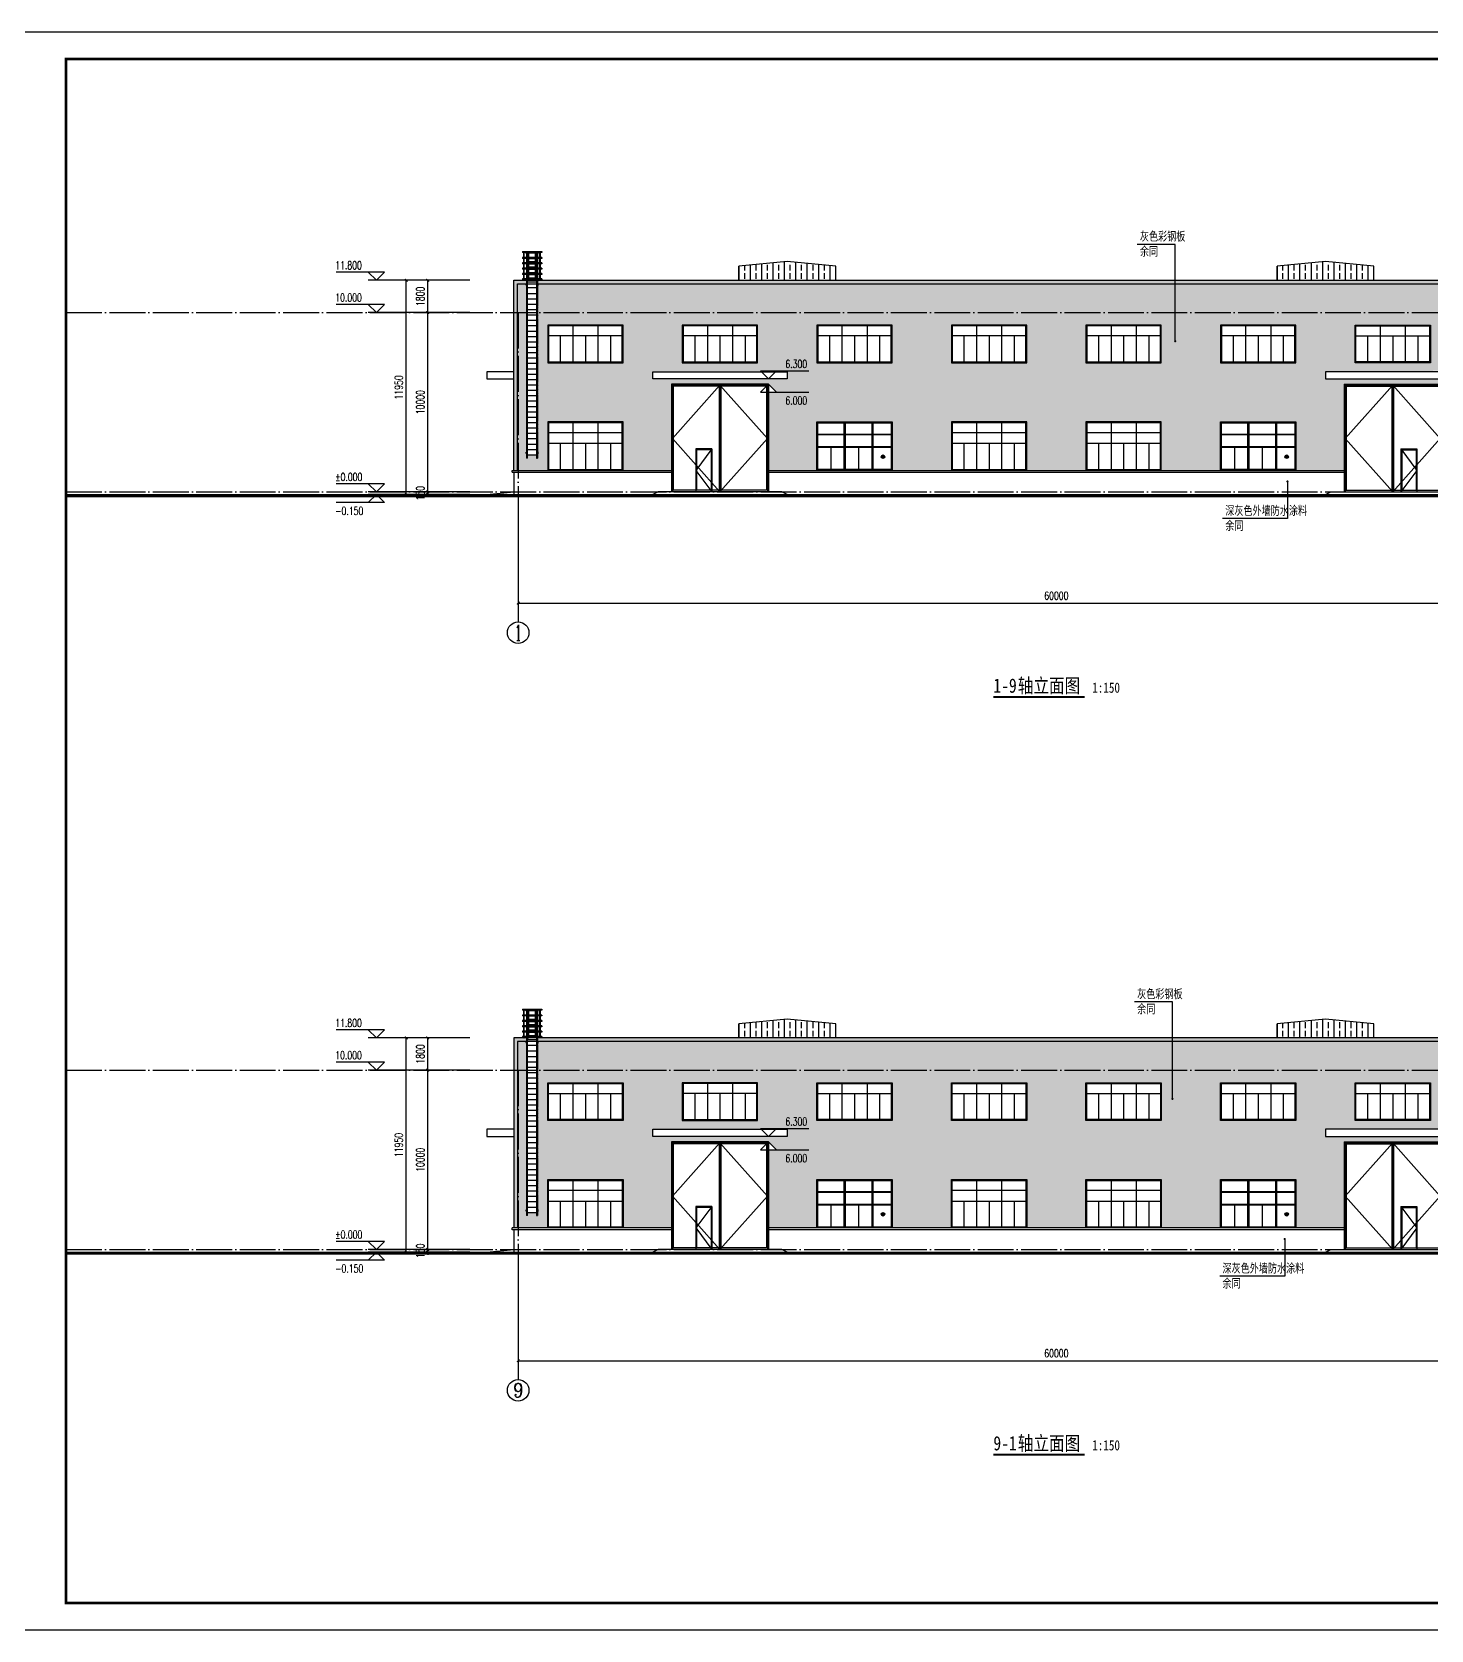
# Model space of a CAD drawing. Extents: x 14586673 to 15379323, y -344170 to -118775.
# Drawn here: x 15123873 to 15201857, y -270620 to -181520 of the extents above; entities that cross this region are included whole.
import ezdxf
from ezdxf.enums import TextEntityAlignment as Align

# ---------------------------------------------------------------- set-up
doc = ezdxf.new("R2010")
doc.units = 0
doc.header["$LTSCALE"] = 1000
doc.header["$MEASUREMENT"] = 0
doc.linetypes.add('DASHED', pattern=[0.75, 0.5, -0.25])
doc.linetypes.add('DOTE', pattern=[2.42, 2, -0.2, 0.02, -0.2])
for name, color, linetype in [('AXIS', 3, 'Continuous'), ('AXIS_TEXT', 7, 'Continuous'), ('DIM_LEAD', 3, 'Continuous'), ('DIM_SYMB', 3, 'Continuous'), ('DOTE', 1, 'DOTE'), ('PUB_DIM', 3, 'Continuous'), ('PUB_TEXT', 7, 'Continuous'), ('TK', 4, 'Continuous'), ('WINDOW', 4, 'Continuous'), ('填充', 251, 'Continuous')]:
    doc.layers.add(name, color=color, linetype=linetype)
doc.styles.add('_TCH_AXIS', font='COMPLEX', dxfattribs={"bigfont": 'GBCBIG'})
doc.styles.add('_TCH_DIM', font='SIMPLEX', dxfattribs={"bigfont": 'GBCBIG'})
doc.styles.add('_TCH_DIM_T3', font='SIMPLEX', dxfattribs={"width": 0.705882, "bigfont": 'GBCBIG'})
doc.styles.add('COMPLEX', font='COMPLEX')
doc.styles.add('YAYA', font='', dxfattribs={"width": 0.8, "height": 1})
doc.styles.get('YAYA').set_extended_font_data('SimSun')
doc.dimstyles.new('_TCH_ARCH&&150', dxfattribs={"dimtxt": 446.25, "dimasz": 150, "dimexe": 375, "dimexo": 450, "dimgap": 189.375, "dimtad": 1, "dimdec": 0, "dimzin": 0, "dimdsep": 46, "dimtxsty": '_TCH_DIM_T3', "dimblk": 'ARCHTICK', "dimcen": 0.09, "dimclrt": 7, "dimazin": 2, "dimtfac": 1, "dimtdec": 0, "dimtix": 1, "dimtmove": 2, "dimatfit": 3, "dimfxl": 0, "dimtolj": 1, "dimtzin": 0, "dimarcsym": 0})
pattern_1 = [(90, (0, 0), (-635, 6e-14), []), (90, (317.5, 317.5), (-635, 6e-14), [317.5, -158.75])]

# ---------------------------------------------------------------- blocks, each defined once
blk = doc.blocks.new('1111')
blk.add_lwpolyline([(-4200, 0), (0, 0), (0, -2700), (-4200, -2700)], close=True)
at = {"layer": 'WINDOW'}
for p, q in [((-4150, -600), (-50, -600)), ((-2800, -50), (-2800, -2650)), ((-1400, -50), (-1400, -2650)), ((-4150, -1200), (-50, -1200)), ((-3500, -1200), (-3500, -2650)), ((-2100, -1200), (-2100, -2650)), ((-700, -1200), (-700, -2650))]:
    blk.add_line(p, q, dxfattribs=at)
blk.add_lwpolyline([(-4150, -50), (-50, -50), (-50, -2650), (-4150, -2650)], close=True, dxfattribs=at)
blk = doc.blocks.new('222222')
blk.add_lwpolyline([(-4200, 0), (0, 0), (0, -2100), (-4200, -2100)], close=True)
at = {"layer": 'WINDOW'}
for p, q in [((-4150, -600), (-50, -600)), ((-3500, -600), (-3500, -2050)), ((-2800, -50), (-2800, -2050)), ((-2100, -600), (-2100, -2050)), ((-1400, -50), (-1400, -2050)), ((-700, -600), (-700, -2050))]:
    blk.add_line(p, q, dxfattribs=at)
blk.add_lwpolyline([(-4150, -50), (-50, -50), (-50, -2050), (-4150, -2050)], close=True, dxfattribs=at)
blk = doc.blocks.new('A$C6FA958B4')
for p, q in [((-474, 38771), (4926, 38771)), ((-474, 38771), (-474, 32771)), ((4926, 38771), (4926, 32771))]:
    blk.add_line(p, q)
at = {"color": 4}
for p, q in [((-424, 38721), (4876, 38721)), ((-424, 38721), (-424, 32771)), ((-374, 38671), (2176, 38671)), ((-374, 38671), (-374, 32871)), ((2176, 38671), (2176, 32871)), ((2226, 38721), (2226, 32771)), ((2276, 38671), (2276, 35171)), ((2276, 38671), (4826, 38671)), ((4826, 38671), (4826, 32871)), ((4876, 38721), (4876, 32771)), ((2276, 35171), (2276, 32871)), ((2676, 35171), (3576, 35171)), ((2676, 35171), (2676, 32771)), ((2726, 35121), (3526, 35121)), ((2726, 35121), (2726, 32871)), ((3526, 35121), (3526, 32871)), ((3576, 35171), (3576, 32771)), ((-1224, 32771), (5676, 32771)), ((-374, 32871), (2176, 32871)), ((2276, 32871), (2676, 32871)), ((2726, 32871), (3226, 32871)), ((3226, 32871), (3526, 32871)), ((3576, 32871), (4826, 32871))]:
    blk.add_line(p, q, dxfattribs=at)
at = {"ltscale": 0.5}
blk.add_lwpolyline([(-1524, 39071), (5976, 39071), (5976, 39471), (-1524, 39471)], close=True, dxfattribs=at)
at = {"color": 4}
for points in [[(2226, 38721), (-424, 35746), (2226, 32771), (4876, 35746), (2226, 38721)], [(2676, 35171), (3576, 33971), (2676, 32771)]]:
    blk.add_lwpolyline(points, dxfattribs=at)
blk.add_lwpolyline([(-1524, 32621), (-1224, 32771), (5676, 32771), (5976, 32621)])
blk = doc.blocks.new('ertetrtew')
for p, q in [((15134773, -236002), (15135841, -236002)), ((15134773, -236002), (15134773, -236059)), ((15135841, -236059), (15134773, -236059)), ((15134842, -236334), (15134842, -236059)), ((15134872, -236334), (15134872, -236059)), ((15135000, -236002), (15135000, -237671)), ((15135057, -237671), (15135057, -236002)), ((15135089, -236334), (15135089, -236059)), ((15135119, -236334), (15135119, -236059)), ((15135495, -236334), (15135495, -236059)), ((15135525, -236334), (15135525, -236059)), ((15135557, -236002), (15135557, -237671)), ((15135614, -237671), (15135614, -236002)), ((15135742, -236334), (15135742, -236059)), ((15135772, -236334), (15135772, -236059)), ((15135841, -236002), (15135841, -236059)), ((15135841, -236334), (15134773, -236334)), ((15134773, -236334), (15134773, -236384)), ((15135841, -236384), (15134773, -236384)), ((15135841, -236634), (15134773, -236634)), ((15134773, -236634), (15134773, -236684)), ((15135841, -236684), (15134773, -236684)), ((15135841, -236934), (15134773, -236934)), ((15134773, -236934), (15134773, -236984)), ((15135841, -236984), (15134773, -236984)), ((15134842, -236634), (15134842, -236384)), ((15134842, -236934), (15134842, -236684)), ((15134842, -237234), (15134842, -236984)), ((15134872, -236634), (15134872, -236384)), ((15134872, -236934), (15134872, -236684)), ((15134872, -237234), (15134872, -236984)), ((15135089, -236634), (15135089, -236384)), ((15135089, -236934), (15135089, -236684)), ((15135089, -237234), (15135089, -236984)), ((15135119, -236634), (15135119, -236384)), ((15135119, -236934), (15135119, -236684)), ((15135119, -237234), (15135119, -236984)), ((15135495, -236634), (15135495, -236384)), ((15135495, -236934), (15135495, -236684)), ((15135495, -237234), (15135495, -236984)), ((15135525, -236634), (15135525, -236384)), ((15135525, -236934), (15135525, -236684)), ((15135525, -237234), (15135525, -236984)), ((15135742, -236634), (15135742, -236384)), ((15135742, -236934), (15135742, -236684)), ((15135742, -237234), (15135742, -236984)), ((15135772, -236634), (15135772, -236384)), ((15135772, -236934), (15135772, -236684)), ((15135772, -237234), (15135772, -236984)), ((15135841, -236334), (15135841, -236384)), ((15135841, -236634), (15135841, -236684)), ((15135841, -236934), (15135841, -236984)), ((15135841, -237234), (15134773, -237234)), ((15134773, -237234), (15134773, -237284)), ((15135841, -237284), (15134773, -237284)), ((15135841, -237534), (15134773, -237534)), ((15134773, -237534), (15134773, -237584)), ((15135841, -237584), (15134773, -237584)), ((15134842, -237534), (15134842, -237284)), ((15134842, -237602), (15134842, -237584)), ((15134842, -237602), (15134872, -237602)), ((15134872, -237534), (15134872, -237284)), ((15134872, -237602), (15134872, -237584)), ((15135000, -237671), (15135000, -247514)), ((15135057, -247515), (15135057, -237671)), ((15135089, -237534), (15135089, -237284)), ((15135089, -237602), (15135089, -237584)), ((15135089, -237602), (15135119, -237602)), ((15135119, -237534), (15135119, -237284)), ((15135119, -237602), (15135119, -237584)), ((15135495, -237534), (15135495, -237284)), ((15135495, -237602), (15135495, -237584)), ((15135525, -237602), (15135495, -237602)), ((15135525, -237534), (15135525, -237284)), ((15135525, -237602), (15135525, -237584)), ((15135557, -237671), (15135557, -247515)), ((15135614, -247514), (15135614, -237671)), ((15135742, -237534), (15135742, -237284)), ((15135742, -237602), (15135742, -237584)), ((15135772, -237602), (15135742, -237602)), ((15135772, -237534), (15135772, -237284)), ((15135772, -237602), (15135772, -237584)), ((15135841, -237234), (15135841, -237284)), ((15135841, -237534), (15135841, -237584)), ((15135057, -247515), (15135001, -247515)), ((15135557, -247515), (15135613, -247515))]:
    blk.add_line(p, q)
at = {"linetype": 'DASHED', "ltscale": 0.1}
for p, q in [((15134773, -236009), (15135841, -236009)), ((15135007, -237671), (15135007, -236002)), ((15135607, -236002), (15135607, -237671)), ((15135000, -236384), (15135000, -236634)), ((15135000, -236684), (15135000, -236934)), ((15135000, -236984), (15135000, -237234)), ((15135007, -236384), (15135007, -236634)), ((15135007, -236684), (15135007, -236934)), ((15135007, -236984), (15135007, -237234)), ((15135057, -236384), (15135057, -236634)), ((15135057, -236684), (15135057, -236934)), ((15135057, -236984), (15135057, -237234)), ((15135557, -236384), (15135557, -236634)), ((15135557, -236684), (15135557, -236934)), ((15135557, -236984), (15135557, -237234)), ((15135607, -236384), (15135607, -236634)), ((15135607, -236684), (15135607, -236934)), ((15135607, -236984), (15135607, -237234)), ((15135614, -236634), (15135614, -236384)), ((15135614, -236934), (15135614, -236684)), ((15135614, -237234), (15135614, -236984)), ((15135000, -237284), (15135000, -237534)), ((15135007, -237284), (15135007, -237534)), ((15135007, -247515), (15135007, -237671)), ((15135057, -237284), (15135057, -237534)), ((15135557, -237284), (15135557, -237534)), ((15135607, -237284), (15135607, -237534)), ((15135607, -237671), (15135607, -247515)), ((15135614, -237534), (15135614, -237284))]:
    blk.add_line(p, q, dxfattribs=at)
for points in [[(15134939, -236053), (15134983, -236053), (15134983, -236123)], [(15135557, -236103), (15135057, -236103)], [(15135673, -236053), (15135629, -236053), (15135629, -236123)], [(15135557, -236403), (15135057, -236403)], [(15135089, -236584), (15135057, -236584)], [(15135557, -236703), (15135057, -236703)], [(15135089, -236884), (15135057, -236884)], [(15135557, -237003), (15135057, -237003)], [(15135557, -236584), (15135525, -236584)], [(15135557, -236884), (15135525, -236884)], [(15134939, -237822), (15134983, -237822), (15134983, -237892)], [(15135089, -237184), (15135057, -237184)], [(15135557, -237303), (15135057, -237303)], [(15135089, -237484), (15135057, -237484)], [(15135557, -237603), (15135057, -237603)], [(15135557, -237603), (15135057, -237603)], [(15135557, -237714), (15135057, -237714)], [(15135557, -237184), (15135525, -237184)], [(15135557, -237484), (15135525, -237484)], [(15135673, -237822), (15135629, -237822), (15135629, -237892)], [(15135557, -238034), (15135057, -238034)], [(15135557, -238353), (15135057, -238353)], [(15135557, -238653), (15135057, -238653)], [(15135557, -238953), (15135057, -238953)], [(15135557, -239253), (15135057, -239253)], [(15135557, -239553), (15135057, -239553)], [(15135557, -239853), (15135057, -239853)], [(15135557, -240153), (15135057, -240153)], [(15135557, -240453), (15135057, -240453)], [(15135557, -240753), (15135057, -240753)], [(15135557, -241053), (15135057, -241053)], [(15135557, -241353), (15135057, -241353)], [(15135557, -241653), (15135057, -241653)], [(15135557, -241953), (15135057, -241953)], [(15135557, -242253), (15135057, -242253)], [(15135557, -242553), (15135057, -242553)], [(15135557, -242853), (15135057, -242853)], [(15135557, -243153), (15135057, -243153)], [(15135557, -243453), (15135057, -243453)], [(15135557, -243753), (15135057, -243753)], [(15135557, -244053), (15135057, -244053)], [(15135557, -244353), (15135057, -244353)], [(15135557, -244653), (15135057, -244653)], [(15135557, -244953), (15135057, -244953)], [(15135557, -245253), (15135057, -245253)], [(15135557, -245553), (15135057, -245553)], [(15135557, -245853), (15135057, -245853)], [(15135557, -246153), (15135057, -246153)], [(15135557, -246453), (15135057, -246453)], [(15135557, -246753), (15135057, -246753)], [(15134939, -247216), (15134983, -247216), (15134983, -247286)], [(15135557, -247053), (15135057, -247053)], [(15135557, -247353), (15135057, -247353)], [(15135673, -247216), (15135629, -247216), (15135629, -247286)]]:
    blk.add_lwpolyline(points)
for points in [[(15135495, -236584), (15135119, -236584)], [(15135495, -236884), (15135119, -236884)], [(15135495, -237184), (15135119, -237184)], [(15135495, -237484), (15135119, -237484)]]:
    blk.add_lwpolyline(points, dxfattribs=at)
for centre, start, end in [((15135001, -247514), 180, 270), ((15135613, -247514), 270, 0)]:
    blk.add_arc(centre, 1, start, end)
blk = doc.blocks.new('GeYuanFrame_66566547', base_point=(20.09, 4.53))
at = {"layer": 'TK'}
blk.add_lwpolyline([(20.09, 4.53), (20.09, 598.53), (861.09, 598.53), (861.09, 4.53)], close=True, dxfattribs=at)
at = {"layer": 'TK', "const_width": 1}
blk.add_lwpolyline([(45.09, 588.53), (851.09, 588.53), (851.09, 14.53), (45.09, 14.53)], close=True, dxfattribs=at)
blk = doc.blocks.new('_ArchTick')
at = {"color": 0, "linetype": 'ByBlock', "const_width": 0.4}
blk.add_lwpolyline([(-0.5, -0.5), (0.5, 0.5)], dxfattribs=at)
blk = doc.blocks.new('*D107')
at = {"layer": 'Defpoints', "color": 0}
for p in [(15145933, -207163), (15148733, -207163), (15148733, -207313)]:
    blk.add_point(p, dxfattribs=at)
at = {"layer": 'PUB_DIM', "color": 0, "lineweight": -2}
for p, q in [((15148283, -207163), (15145558, -207163)), ((15148283, -207313), (15145558, -207313)), ((15145933, -207163), (15145933, -207013)), ((15145933, -207313), (15145933, -207163)), ((15145933, -207313), (15145933, -207463))]:
    blk.add_line(p, q, dxfattribs=at)
at = {"layer": 'PUB_DIM', "color": 0, "lineweight": -2, "xscale": 150, "yscale": 150, "zscale": 150}
for p, rotation in [((15145933, -207163), 270), ((15145933, -207313), 90)]:
    blk.add_blockref('_ArchTick', p, dxfattribs=dict(at, rotation=rotation))
at = {"layer": 'PUB_DIM', "color": 7, "insert": (15145520, -207238), "char_height": 446.2, "attachment_point": 5, "rotation": 90, "style": '_TCH_DIM_T3'}
blk.add_mtext('\\A1;150', dxfattribs=at)
blk = doc.blocks.new('*D108')
at = {"layer": 'Defpoints', "color": 0}
for p in [(15145933, -197163), (15148733, -197163), (15148733, -207163)]:
    blk.add_point(p, dxfattribs=at)
at = {"layer": 'PUB_DIM', "color": 0, "lineweight": -2}
for p, q in [((15148283, -197163), (15145558, -197163)), ((15145933, -207163), (15145933, -197163)), ((15148283, -207163), (15145558, -207163))]:
    blk.add_line(p, q, dxfattribs=at)
at = {"layer": 'PUB_DIM', "color": 0, "lineweight": -2, "xscale": 150, "yscale": 150, "zscale": 150}
for p, rotation in [((15145933, -197163), 90), ((15145933, -207163), 270)]:
    blk.add_blockref('_ArchTick', p, dxfattribs=dict(at, rotation=rotation))
at = {"layer": 'PUB_DIM', "color": 7, "insert": (15145520, -202163), "char_height": 446.2, "attachment_point": 5, "rotation": 90, "style": '_TCH_DIM_T3'}
blk.add_mtext('\\A1;10000', dxfattribs=at)
blk = doc.blocks.new('*D109')
at = {"layer": 'Defpoints', "color": 0}
for p in [(15145933, -195363), (15148733, -195363), (15148733, -197163)]:
    blk.add_point(p, dxfattribs=at)
at = {"layer": 'PUB_DIM', "color": 0, "lineweight": -2}
for p, q in [((15148283, -195363), (15145558, -195363)), ((15145933, -197163), (15145933, -195363)), ((15148283, -197163), (15145558, -197163))]:
    blk.add_line(p, q, dxfattribs=at)
at = {"layer": 'PUB_DIM', "color": 0, "lineweight": -2, "xscale": 150, "yscale": 150, "zscale": 150}
for p, rotation in [((15145933, -195363), 90), ((15145933, -197163), 270)]:
    blk.add_blockref('_ArchTick', p, dxfattribs=dict(at, rotation=rotation))
at = {"layer": 'PUB_DIM', "color": 7, "insert": (15145520, -196263), "char_height": 446.2, "attachment_point": 5, "rotation": 90, "style": '_TCH_DIM_T3'}
blk.add_mtext('\\A1;1800', dxfattribs=at)
blk = doc.blocks.new('*D110')
at = {"layer": 'Defpoints', "color": 0}
for p in [(15144733, -195363), (15148733, -195363), (15148733, -207313)]:
    blk.add_point(p, dxfattribs=at)
at = {"layer": 'PUB_DIM', "color": 0, "lineweight": -2}
for p, q in [((15148283, -195363), (15144358, -195363)), ((15144733, -207313), (15144733, -195363)), ((15148283, -207313), (15144358, -207313))]:
    blk.add_line(p, q, dxfattribs=at)
at = {"layer": 'PUB_DIM', "color": 0, "lineweight": -2, "xscale": 150, "yscale": 150, "zscale": 150}
for p, rotation in [((15144733, -195363), 90), ((15144733, -207313), 270)]:
    blk.add_blockref('_ArchTick', p, dxfattribs=dict(at, rotation=rotation))
at = {"layer": 'PUB_DIM', "color": 7, "insert": (15144320, -201338), "char_height": 446.2, "attachment_point": 5, "rotation": 90, "style": '_TCH_DIM_T3'}
blk.add_mtext('\\A1;11950', dxfattribs=at)
blk = doc.blocks.new('_AXISO')
blk.add_circle((0, 0), 0.5)
at = {"layer": 'AXIS_TEXT', "style": 'COMPLEX', "width": 1.041667}
blk.add_attdef('A', text='', height=0.56, dxfattribs=at).set_placement((-0.25, -0.28), (0.25, -0.28), align=Align.FIT)
blk = doc.blocks.new('*D111')
at = {"layer": 'AXIS', "color": 0, "lineweight": -2}
for p, q in [((15150973, -208863), (15150973, -213738)), ((15210973, -208863), (15210973, -213738)), ((15150973, -213363), (15210973, -213363))]:
    blk.add_line(p, q, dxfattribs=at)
at = {"layer": 'Defpoints', "color": 0}
for p in [(15150973, -208413), (15210973, -208413), (15210973, -213363)]:
    blk.add_point(p, dxfattribs=at)
at = {"layer": 'AXIS', "color": 0, "lineweight": -2, "xscale": 150, "yscale": 150, "zscale": 150, "rotation": 180}
blk.add_blockref('_ArchTick', (15150973, -213363), dxfattribs=at)
at = {"layer": 'AXIS', "color": 0, "lineweight": -2, "xscale": 150, "yscale": 150, "zscale": 150}
blk.add_blockref('_ArchTick', (15210973, -213363), dxfattribs=at)
at = {"layer": 'AXIS', "color": 7, "insert": (15180973, -212950), "char_height": 446.2, "attachment_point": 5, "style": '_TCH_DIM_T3'}
blk.add_mtext('\\A1;60000', dxfattribs=at)
blk = doc.blocks.new('*D112')
at = {"layer": 'Defpoints', "color": 0}
for p in [(15145933, -249403), (15148733, -249403), (15148733, -249553)]:
    blk.add_point(p, dxfattribs=at)
at = {"layer": 'PUB_DIM', "color": 0, "lineweight": -2}
for p, q in [((15148283, -249403), (15145558, -249403)), ((15145933, -249403), (15145933, -249253)), ((15145933, -249553), (15145933, -249403)), ((15148283, -249553), (15145558, -249553)), ((15145933, -249553), (15145933, -249703))]:
    blk.add_line(p, q, dxfattribs=at)
at = {"layer": 'PUB_DIM', "color": 0, "lineweight": -2, "xscale": 150, "yscale": 150, "zscale": 150}
for p, rotation in [((15145933, -249403), 270), ((15145933, -249553), 90)]:
    blk.add_blockref('_ArchTick', p, dxfattribs=dict(at, rotation=rotation))
at = {"layer": 'PUB_DIM', "color": 7, "insert": (15145520, -249478), "char_height": 446.2, "attachment_point": 5, "rotation": 90, "style": '_TCH_DIM_T3'}
blk.add_mtext('\\A1;150', dxfattribs=at)
blk = doc.blocks.new('*D113')
at = {"layer": 'Defpoints', "color": 0}
for p in [(15145933, -239403), (15148733, -239403), (15148733, -249403)]:
    blk.add_point(p, dxfattribs=at)
at = {"layer": 'PUB_DIM', "color": 0, "lineweight": -2}
for p, q in [((15148283, -239403), (15145558, -239403)), ((15145933, -249403), (15145933, -239403)), ((15148283, -249403), (15145558, -249403))]:
    blk.add_line(p, q, dxfattribs=at)
at = {"layer": 'PUB_DIM', "color": 0, "lineweight": -2, "xscale": 150, "yscale": 150, "zscale": 150}
for p, rotation in [((15145933, -239403), 90), ((15145933, -249403), 270)]:
    blk.add_blockref('_ArchTick', p, dxfattribs=dict(at, rotation=rotation))
at = {"layer": 'PUB_DIM', "color": 7, "insert": (15145520, -244403), "char_height": 446.2, "attachment_point": 5, "rotation": 90, "style": '_TCH_DIM_T3'}
blk.add_mtext('\\A1;10000', dxfattribs=at)
blk = doc.blocks.new('*D114')
at = {"layer": 'Defpoints', "color": 0}
for p in [(15145933, -237603), (15148733, -237603), (15148733, -239403)]:
    blk.add_point(p, dxfattribs=at)
at = {"layer": 'PUB_DIM', "color": 0, "lineweight": -2}
for p, q in [((15148283, -237603), (15145558, -237603)), ((15145933, -239403), (15145933, -237603)), ((15148283, -239403), (15145558, -239403))]:
    blk.add_line(p, q, dxfattribs=at)
at = {"layer": 'PUB_DIM', "color": 0, "lineweight": -2, "xscale": 150, "yscale": 150, "zscale": 150}
for p, rotation in [((15145933, -237603), 90), ((15145933, -239403), 270)]:
    blk.add_blockref('_ArchTick', p, dxfattribs=dict(at, rotation=rotation))
at = {"layer": 'PUB_DIM', "color": 7, "insert": (15145520, -238503), "char_height": 446.2, "attachment_point": 5, "rotation": 90, "style": '_TCH_DIM_T3'}
blk.add_mtext('\\A1;1800', dxfattribs=at)
blk = doc.blocks.new('*D115')
at = {"layer": 'Defpoints', "color": 0}
for p in [(15144733, -237603), (15148733, -237603), (15148733, -249553)]:
    blk.add_point(p, dxfattribs=at)
at = {"layer": 'PUB_DIM', "color": 0, "lineweight": -2}
for p, q in [((15148283, -237603), (15144358, -237603)), ((15144733, -249553), (15144733, -237603)), ((15148283, -249553), (15144358, -249553))]:
    blk.add_line(p, q, dxfattribs=at)
at = {"layer": 'PUB_DIM', "color": 0, "lineweight": -2, "xscale": 150, "yscale": 150, "zscale": 150}
for p, rotation in [((15144733, -237603), 90), ((15144733, -249553), 270)]:
    blk.add_blockref('_ArchTick', p, dxfattribs=dict(at, rotation=rotation))
at = {"layer": 'PUB_DIM', "color": 7, "insert": (15144320, -243578), "char_height": 446.2, "attachment_point": 5, "rotation": 90, "style": '_TCH_DIM_T3'}
blk.add_mtext('\\A1;11950', dxfattribs=at)
blk = doc.blocks.new('*D116')
at = {"layer": 'AXIS', "color": 0, "lineweight": -2}
for p, q in [((15150973, -251103), (15150973, -255978)), ((15210973, -251103), (15210973, -255978)), ((15150973, -255603), (15210973, -255603))]:
    blk.add_line(p, q, dxfattribs=at)
at = {"layer": 'Defpoints', "color": 0}
for p in [(15150973, -250653), (15210973, -250653), (15210973, -255603)]:
    blk.add_point(p, dxfattribs=at)
at = {"layer": 'AXIS', "color": 0, "lineweight": -2, "xscale": 150, "yscale": 150, "zscale": 150, "rotation": 180}
blk.add_blockref('_ArchTick', (15150973, -255603), dxfattribs=at)
at = {"layer": 'AXIS', "color": 0, "lineweight": -2, "xscale": 150, "yscale": 150, "zscale": 150}
blk.add_blockref('_ArchTick', (15210973, -255603), dxfattribs=at)
at = {"layer": 'AXIS', "color": 7, "insert": (15180973, -255191), "char_height": 446.2, "attachment_point": 5, "style": '_TCH_DIM_T3'}
blk.add_mtext('\\A1;60000', dxfattribs=at)

msp = doc.modelspace()

# ---------------------------------------------------------------- hatches: boundary and pattern name
for points in [[(15171410.1, -205200.1, 1), (15171210.1, -205200.1, 1)], [(15193910.1, -205200.1, 1), (15193710.1, -205200.1, 1)], [(15171410.1, -247440.9, 1), (15171210.1, -247440.9, 1)], [(15193910.1, -247440.9, 1), (15193710.1, -247440.9, 1)]]:
    msp.add_hatch(color=1).paths.add_polyline_path(points)
at = {"layer": '填充'}
h = msp.add_hatch(dxfattribs=at)
h.set_pattern_fill('ANSI33,_O', color=251, scale=200, angle=45)
h.set_pattern_definition([(90, (16564090.8, 1074075.03), (635, 6e-14), []), (90, (16563773.3, 1074392.53), (635, 6e-14), [317.5, -158.75])])
h.paths.add_polyline_path([(15165972.6, -194316.4), (15168672.6, -194586.4), (15168672.6, -195362.6), (15163272.6, -195362.6), (15163272.6, -194586.4)])
h = msp.add_hatch(dxfattribs=at)
h.set_pattern_fill('ANSI33,_O', color=251, scale=200, angle=45)
h.set_pattern_definition([(90, (16594090.8, 1074075.03), (635, 6e-14), []), (90, (16593773.3, 1074392.53), (635, 6e-14), [317.5, -158.75])])
h.paths.add_polyline_path([(15195972.6, -194316.4), (15198672.6, -194586.4), (15198672.6, -195362.6), (15193272.6, -195362.6), (15193272.6, -194586.4)])
h = msp.add_hatch(dxfattribs=at)
h.set_pattern_fill('ANSI33,_O', color=251, scale=200, angle=45)
h.set_pattern_definition(pattern_1)
h.paths.add_polyline_path([(15197022.6, -201162.6), (15202422.6, -201162.6), (15202872.6, -201612.6), (15202422.6, -201612.6), (15202422.6, -205962.6), (15205122.6, -205962.6), (15205122.6, -203262.6), (15209322.6, -203262.6), (15209322.6, -205962.6), (15211212.6, -205962.6), (15211212.6, -195362.6), (15210594.9, -195362.6), (15210594.9, -195429.9), (15210594.9, -204975.1), (15210610.1, -204975.1), (15210610.1, -205045.1), (15210594.8, -205274.6), (15210537.9, -205274.6), (15210537.9, -205112.6), (15210037.9, -205112.6), (15210037.9, -195429.9), (15209980.9, -195429.9), (15209980.9, -195362.6), (15152056.7, -195362.6), (15152056.7, -195429.9), (15152056.7, -195580.9), (15152071.9, -195580.9), (15152071.9, -195650.9), (15152057.1, -204975.1), (15152071.9, -204975.1), (15152071.9, -205045.1), (15152056.6, -205274.6), (15151999.7, -205274.6), (15151999.7, -205112.6), (15151499.7, -205112.6), (15151499.7, -195429.9), (15151442.7, -195429.9), (15151442.7, -195362.6), (15150732.6, -195362.6), (15150732.6, -205962.6), (15152622.6, -205962.6), (15152622.6, -203262.6), (15156822.6, -203262.6), (15156822.6, -205962.6), (15159522.6, -205962.6), (15159522.6, -201162.6), (15164922.6, -201162.6), (15165372.6, -201612.6), (15164922.6, -201612.6), (15164922.6, -205962.6), (15167622.6, -205962.6), (15167622.6, -203262.6), (15171822.6, -203262.6), (15171822.6, -205962.6), (15175122.6, -205962.6), (15175122.6, -203262.6), (15179322.6, -203262.6), (15179322.6, -205962.6), (15182622.6, -205962.6), (15182622.6, -203262.6), (15186822.6, -203262.6), (15186822.6, -205962.6), (15190122.6, -205962.6), (15190122.6, -203262.6), (15194322.6, -203262.6), (15194322.6, -205962.6), (15197022.6, -205962.6)])
h.paths.add_polyline_path([(15179322.6, -199962.6), (15175122.6, -199962.6), (15175122.6, -197862.6), (15179322.6, -197862.6)], flags=16)
h.paths.add_polyline_path([(15179272.6, -199912.6), (15175172.6, -199912.6), (15175172.6, -197912.6), (15179272.6, -197912.6)], flags=0)
h.paths.add_polyline_path([(15182622.6, -199962.6), (15182622.6, -197862.6), (15186822.6, -197862.6), (15186822.6, -199962.6)], flags=16)
h.paths.add_polyline_path([(15182672.6, -199912.6), (15182672.6, -197912.6), (15186772.6, -197912.6), (15186772.6, -199912.6)], flags=0)
h.paths.add_polyline_path([(15187597.4, -198732.6, -1), (15187597.4, -198792.6, -1)], flags=16)
h.paths.add_polyline_path([(15171822.6, -199962.6), (15167622.6, -199962.6), (15167622.6, -197862.6), (15171822.6, -197862.6)], flags=16)
h.paths.add_polyline_path([(15171772.6, -199912.6), (15167672.6, -199912.6), (15167672.6, -197912.6), (15171772.6, -197912.6)], flags=0)
h.paths.add_polyline_path([(15190122.6, -199962.6), (15190122.6, -197862.6), (15194322.6, -197862.6), (15194322.6, -199962.6)], flags=16)
h.paths.add_polyline_path([(15190172.6, -199912.6), (15190172.6, -197912.6), (15194272.6, -197912.6), (15194272.6, -199912.6)], flags=0)
h.paths.add_polyline_path([(15165372.6, -200412.6), (15165322.6, -200462.6), (15165972.6, -200462.6), (15165972.6, -200862.6), (15158472.6, -200862.6), (15158472.6, -200462.6), (15164522.6, -200462.6), (15164472.6, -200412.6)], flags=16)
h.paths.add_polyline_path([(15195972.6, -200862.6), (15195972.6, -200462.6), (15202022.6, -200462.6), (15201972.6, -200412.6), (15202872.6, -200412.6), (15202822.6, -200462.6), (15203472.6, -200462.6), (15203472.6, -200862.6)], flags=16)
h.paths.add_polyline_path([(15164322.6, -199962.6), (15160122.6, -199962.6), (15160122.6, -197862.6), (15164322.6, -197862.6)], flags=16)
h.paths.add_polyline_path([(15164272.6, -199912.6), (15160172.6, -199912.6), (15160172.6, -197912.6), (15164272.6, -197912.6)], flags=0)
h.paths.add_polyline_path([(15197622.6, -199962.6), (15197622.6, -197862.6), (15201822.6, -197862.6), (15201822.6, -199962.6)], flags=16)
h.paths.add_polyline_path([(15197672.6, -199912.6), (15197672.6, -197912.6), (15201772.6, -197912.6), (15201772.6, -199912.6)], flags=0)
h.paths.add_polyline_path([(15156822.6, -199962.6), (15152622.6, -199962.6), (15152622.6, -197862.6), (15156822.6, -197862.6)], flags=16)
h.paths.add_polyline_path([(15156772.6, -199912.6), (15152672.6, -199912.6), (15152672.6, -197912.6), (15156772.6, -197912.6)], flags=0)
h.paths.add_polyline_path([(15205122.6, -199962.6), (15205122.6, -197862.6), (15209322.6, -197862.6), (15209322.6, -199962.6)], flags=16)
h.paths.add_polyline_path([(15205172.6, -199912.6), (15205172.6, -197912.6), (15209272.6, -197912.6), (15209272.6, -199912.6)], flags=0)
h.paths.add_polyline_path([(15165756, -202406.7), (15167239.1, -202406.7), (15167239.1, -201737.3), (15165756, -201737.3)], flags=24)
h.paths.add_polyline_path([(15165756, -200366.7), (15167239.1, -200366.7), (15167239.1, -199697.3), (15165756, -199697.3)], flags=24)
h.paths.add_polyline_path([(15203256, -202406.7), (15204739.1, -202406.7), (15204739.1, -201737.3), (15203256, -201737.3)], flags=24)
h.paths.add_polyline_path([(15203256, -200366.7), (15204739.1, -200366.7), (15204739.1, -199697.3), (15203256, -199697.3)], flags=24)
h = msp.add_hatch(dxfattribs=at)
h.set_pattern_fill('ANSI33,_O', color=251, scale=200, angle=45)
h.set_pattern_definition([(90, (16564090.8, 1031834.2), (635, 6e-14), []), (90, (16563773.3, 1032151.7), (635, 6e-14), [317.5, -158.75])])
h.paths.add_polyline_path([(15165972.6, -236557.2), (15168672.6, -236827.2), (15168672.6, -237603.4), (15163272.6, -237603.4), (15163272.6, -236827.2)])
h = msp.add_hatch(dxfattribs=at)
h.set_pattern_fill('ANSI33,_O', color=251, scale=200, angle=45)
h.set_pattern_definition([(90, (16594090.8, 1031834.2), (635, 6e-14), []), (90, (16593773.3, 1032151.7), (635, 6e-14), [317.5, -158.75])])
h.paths.add_polyline_path([(15195972.6, -236557.2), (15198672.6, -236827.2), (15198672.6, -237603.4), (15193272.6, -237603.4), (15193272.6, -236827.2)])
h = msp.add_hatch(dxfattribs=at)
h.set_pattern_fill('ANSI33,_O', color=251, scale=200, angle=45)
h.set_pattern_definition(pattern_1)
h.paths.add_polyline_path([(15187443.8, -237603.4), (15152056.7, -237603.4), (15152056.7, -237670.7), (15152056.7, -247215.9), (15152071.9, -247215.9), (15152071.9, -247285.9), (15152056.6, -247515.4), (15151999.7, -247515.4), (15151999.7, -247353.4), (15151499.7, -247353.4), (15151499.7, -237670.7), (15151442.7, -237670.7), (15151442.7, -237603.4), (15150732.6, -237603.4), (15150732.6, -248203.4), (15152622.6, -248203.4), (15152622.6, -245503.4), (15156822.6, -245503.4), (15156822.6, -248203.4), (15159522.6, -248203.4), (15159522.6, -243403.4), (15164922.6, -243403.4), (15165372.6, -243853.4), (15164922.6, -243853.4), (15164922.6, -248203.4), (15167622.6, -248203.4), (15167622.6, -245503.4), (15171822.6, -245503.4), (15171822.6, -248203.4), (15175122.6, -248203.4), (15175122.6, -245503.4), (15179322.6, -245503.4), (15179322.6, -248203.4), (15182622.6, -248203.4), (15182622.6, -245503.4), (15186822.6, -245503.4), (15186822.6, -248203.4), (15190122.6, -248203.4), (15190122.6, -245503.4), (15194322.6, -245503.4), (15194322.6, -248203.4), (15197022.6, -248203.4), (15197022.6, -243403.4), (15202422.6, -243403.4), (15202872.6, -243853.4), (15202422.6, -243853.4), (15202422.6, -248203.4), (15205122.6, -248203.4), (15205122.6, -245503.4), (15209322.6, -245503.4), (15209322.6, -248203.4), (15211212.6, -248203.4), (15211212.6, -237603.4), (15210594.9, -237603.4), (15210594.9, -237670.7), (15210594.9, -237821.7), (15210610.1, -237821.7), (15210610.1, -237891.7), (15210595.3, -247215.9), (15210610.1, -247215.9), (15210610.1, -247285.9), (15210594.8, -247515.4), (15210537.9, -247515.4), (15210537.9, -247353.4), (15210037.9, -247353.4), (15210037.9, -237670.7), (15209980.9, -237670.7), (15209980.9, -237603.4), (15187443.8, -237603.4), (15187443.8, -240973.4, -1), (15187443.8, -241033.4, -1), (15187443.8, -240973.4)])
h.paths.add_polyline_path([(15182622.6, -240103.4), (15186822.6, -240103.4), (15186822.6, -242203.4), (15182622.6, -242203.4)], flags=16)
h.paths.add_polyline_path([(15182672.6, -240153.4), (15186772.6, -240153.4), (15186772.6, -242153.4), (15182672.6, -242153.4)], flags=0)
h.paths.add_polyline_path([(15179322.6, -240103.4), (15179322.6, -242203.4), (15175122.6, -242203.4), (15175122.6, -240103.4)], flags=16)
h.paths.add_polyline_path([(15179272.6, -240153.4), (15179272.6, -242153.4), (15175172.6, -242153.4), (15175172.6, -240153.4)], flags=0)
h.paths.add_polyline_path([(15190122.6, -240103.4), (15194322.6, -240103.4), (15194322.6, -242203.4), (15190122.6, -242203.4)], flags=16)
h.paths.add_polyline_path([(15190172.6, -240153.4), (15194272.6, -240153.4), (15194272.6, -242153.4), (15190172.6, -242153.4)], flags=0)
h.paths.add_polyline_path([(15171822.6, -240103.4), (15171822.6, -242203.4), (15167622.6, -242203.4), (15167622.6, -240103.4)], flags=16)
h.paths.add_polyline_path([(15171772.6, -240153.4), (15171772.6, -242153.4), (15167672.6, -242153.4), (15167672.6, -240153.4)], flags=0)
h.paths.add_polyline_path([(15195972.6, -242703.4), (15202022.6, -242703.4), (15201972.6, -242653.4), (15202872.6, -242653.4), (15202822.6, -242703.4), (15203472.6, -242703.4), (15203472.6, -243103.4), (15195972.6, -243103.4)], flags=16)
h.paths.add_polyline_path([(15165372.6, -242653.4), (15165322.6, -242703.4), (15165972.6, -242703.4), (15165972.6, -243103.4), (15158472.6, -243103.4), (15158472.6, -242703.4), (15164522.6, -242703.4), (15164472.6, -242653.4)], flags=16)
h.paths.add_polyline_path([(15197622.6, -240103.4), (15201822.6, -240103.4), (15201822.6, -242203.4), (15197622.6, -242203.4)], flags=16)
h.paths.add_polyline_path([(15197672.6, -240153.4), (15201772.6, -240153.4), (15201772.6, -242153.4), (15197672.6, -242153.4)], flags=0)
h.paths.add_polyline_path([(15164322.6, -240103.4), (15164322.6, -242203.4), (15160122.6, -242203.4), (15160122.6, -240103.4)], flags=16)
h.paths.add_polyline_path([(15164272.6, -240153.4), (15164272.6, -242153.4), (15160172.6, -242153.4), (15160172.6, -240153.4)], flags=0)
h.paths.add_polyline_path([(15205122.6, -240103.4), (15209322.6, -240103.4), (15209322.6, -242203.4), (15205122.6, -242203.4)], flags=16)
h.paths.add_polyline_path([(15205172.6, -240153.4), (15209272.6, -240153.4), (15209272.6, -242153.4), (15205172.6, -242153.4)], flags=0)
h.paths.add_polyline_path([(15156822.6, -240103.4), (15156822.6, -242203.4), (15152622.6, -242203.4), (15152622.6, -240103.4)], flags=16)
h.paths.add_polyline_path([(15156772.6, -240153.4), (15156772.6, -242153.4), (15152672.6, -242153.4), (15152672.6, -240153.4)], flags=0)
h.paths.add_polyline_path([(15203256, -244647.5), (15204739.1, -244647.5), (15204739.1, -243978.1), (15203256, -243978.1)], flags=24)
h.paths.add_polyline_path([(15203256, -242607.5), (15204739.1, -242607.5), (15204739.1, -241938.1), (15203256, -241938.1)], flags=24)
h.paths.add_polyline_path([(15165756, -244647.5), (15167239.1, -244647.5), (15167239.1, -243978.1), (15165756, -243978.1)], flags=24)
h.paths.add_polyline_path([(15165756, -242607.5), (15167239.1, -242607.5), (15167239.1, -241938.1), (15165756, -241938.1)], flags=24)

# ---------------------------------------------------------------- linework, layer by layer
at = {"ltscale": 0.5}
for p, q in [((15150632.6, -205962.6), (15159522.6, -205962.6)), ((15150632.6, -206062.6), (15150632.6, -205962.6)), ((15150632.6, -206062.6), (15159522.6, -206062.6)), ((15150732.6, -206062.6), (15150732.6, -207312.6)), ((15164922.6, -205962.6), (15197022.6, -205962.6)), ((15164922.6, -206062.6), (15197022.6, -206062.6)), ((15125772.6, -207312.6), (15236172.6, -207312.6)), ((15125772.6, -207412.6), (15236172.6, -207412.6)), ((15149232.6, -207312.6), (15150732.6, -207162.6)), ((15159522.6, -248203.4), (15150632.6, -248203.4)), ((15150632.6, -248303.4), (15150632.6, -248203.4)), ((15159522.6, -248303.4), (15150632.6, -248303.4)), ((15150732.6, -248303.4), (15150732.6, -249553.4)), ((15197022.6, -248203.4), (15164922.6, -248203.4)), ((15197022.6, -248303.4), (15164922.6, -248303.4)), ((15149232.6, -249553.4), (15150732.6, -249403.4)), ((15125772.6, -249553.4), (15236172.6, -249553.4)), ((15125772.6, -249653.4), (15236172.6, -249653.4))]:
    msp.add_line(p, q, dxfattribs=at)
for points in [[(15168672.6, -195362.6), (15168672.6, -194586.4), (15165972.6, -194316.4), (15163272.6, -194586.4), (15163272.6, -195362.6)], [(15198672.6, -195362.6), (15198672.6, -194586.4), (15195972.6, -194316.4), (15193272.6, -194586.4), (15193272.6, -195362.6)], [(15168672.6, -237603.4), (15168672.6, -236827.2), (15165972.6, -236557.2), (15163272.6, -236827.2), (15163272.6, -237603.4)], [(15198672.6, -237603.4), (15198672.6, -236827.2), (15195972.6, -236557.2), (15193272.6, -236827.2), (15193272.6, -237603.4)]]:
    msp.add_lwpolyline(points)
for points in [[(15150732.6, -205962.6), (15150732.6, -195362.6), (15211212.6, -195362.6), (15211212.6, -205962.6)], [(15150932.6, -205962.6), (15150932.6, -195562.6), (15211012.6, -195562.6), (15211012.6, -205962.6)], [(15150732.6, -200462.6), (15149232.6, -200462.6), (15149232.6, -200862.6), (15150732.6, -200862.6)], [(15211212.6, -248203.4), (15211212.6, -237603.4), (15150732.6, -237603.4), (15150732.6, -248203.4)], [(15211012.6, -248203.4), (15211012.6, -237803.4), (15150932.6, -237803.4), (15150932.6, -248203.4)], [(15150732.6, -242703.4), (15149232.6, -242703.4), (15149232.6, -243103.4), (15150732.6, -243103.4)]]:
    msp.add_lwpolyline(points, dxfattribs=at)
at = {"ltscale": 0.5, "const_width": 100}
for points in [[(15125772.6, -207362.6), (15236172.6, -207362.6)], [(15125772.6, -249603.4), (15236172.6, -249603.4)]]:
    msp.add_lwpolyline(points, dxfattribs=at)
at = {"color": 1}
for centre in [(15171310.1, -205200.1), (15193810.1, -205200.1), (15171310.1, -247440.9), (15193810.1, -247440.9)]:
    msp.add_circle(centre, 100, dxfattribs=at)
at = {"layer": 'AXIS'}
for p, q in [((15150972.6, -208412.6), (15150972.6, -214412.6)), ((15150972.6, -250653.4), (15150972.6, -256653.4))]:
    msp.add_line(p, q, dxfattribs=at)
at = {"layer": 'DIM_LEAD'}
for p, q in [((15187597.4, -193362.6), (15185472.8, -193362.6)), ((15187597.4, -198762.6), (15187597.4, -193362.6)), ((15193854, -206579.6), (15193854, -208656.2)), ((15193854, -208656.2), (15190229.4, -208656.2)), ((15187443.8, -235603.4), (15185319.2, -235603.4)), ((15187443.8, -241003.4), (15187443.8, -235603.4)), ((15193700.4, -248820.4), (15193700.4, -250897)), ((15193700.4, -250897), (15190075.8, -250897))]:
    msp.add_line(p, q, dxfattribs=at)
at = {"layer": 'DIM_LEAD', "const_width": 60}
for points in [[(15187597.4, -198792.6, 1), (15187597.4, -198732.6, 1)], [(15193854, -206549.6, 1), (15193854, -206609.6, 1)], [(15187443.8, -241033.4, 1), (15187443.8, -240973.4, 1)], [(15193700.4, -248790.4, 1), (15193700.4, -248850.4, 1)]]:
    msp.add_lwpolyline(points, format="xyb", close=True, dxfattribs=at)
at = {"layer": 'DIM_SYMB', "const_width": 105}
for points in [[(15177462.1, -218599), (15182549.1, -218599)], [(15177462.1, -260839.8), (15182549.1, -260839.8)]]:
    msp.add_lwpolyline(points, dxfattribs=at)
at = {"layer": 'DOTE'}
for p, q in [((15125772.6, -197162.6), (15236172.6, -197162.6)), ((15150972.6, -197162.6), (15150972.6, -208412.6)), ((15125772.6, -207162.6), (15236172.6, -207162.6)), ((15125772.6, -239403.4), (15236172.6, -239403.4)), ((15150972.6, -239403.4), (15150972.6, -250653.4)), ((15125772.6, -249403.4), (15236172.6, -249403.4))]:
    msp.add_line(p, q, dxfattribs=at)
at = {"layer": 'PUB_DIM'}
for p, q in [((15143521.3, -194912.6), (15140821.3, -194912.6)), ((15143071.3, -195362.6), (15142621.3, -194912.6)), ((15143071.3, -195362.6), (15143521.3, -194912.6)), ((15145932.6, -195362.6), (15142621.3, -195362.6)), ((15143521.3, -196712.6), (15140821.3, -196712.6)), ((15143071.3, -197162.6), (15142621.3, -196712.6)), ((15143071.3, -197162.6), (15143521.3, -196712.6)), ((15145932.6, -197162.6), (15142621.3, -197162.6)), ((15164922.6, -200862.6), (15164472.6, -200412.6)), ((15164472.6, -200412.6), (15167172.6, -200412.6)), ((15164922.6, -200862.6), (15165372.6, -200412.6)), ((15164922.6, -201162.6), (15164472.6, -201612.6)), ((15164922.6, -201162.6), (15165372.6, -201612.6)), ((15164472.6, -201612.6), (15167172.6, -201612.6)), ((15143521.3, -206712.6), (15140821.3, -206712.6)), ((15143071.3, -207162.6), (15142621.3, -206712.6)), ((15145932.6, -207162.6), (15142621.3, -207162.6)), ((15143071.3, -207312.6), (15142621.3, -207762.6)), ((15145932.6, -207312.6), (15142621.3, -207312.6)), ((15143071.3, -207162.6), (15143521.3, -206712.6)), ((15143071.3, -207312.6), (15143521.3, -207762.6)), ((15143521.3, -207762.6), (15140821.3, -207762.6)), ((15143521.3, -237153.4), (15140821.3, -237153.4)), ((15143071.3, -237603.4), (15142621.3, -237153.4)), ((15145932.6, -237603.4), (15142621.3, -237603.4)), ((15143071.3, -237603.4), (15143521.3, -237153.4)), ((15143521.3, -238953.4), (15140821.3, -238953.4)), ((15143071.3, -239403.4), (15142621.3, -238953.4)), ((15145932.6, -239403.4), (15142621.3, -239403.4)), ((15143071.3, -239403.4), (15143521.3, -238953.4)), ((15164922.6, -243103.4), (15164472.6, -242653.4)), ((15164472.6, -242653.4), (15167172.6, -242653.4)), ((15164922.6, -243103.4), (15165372.6, -242653.4)), ((15164922.6, -243403.4), (15164472.6, -243853.4)), ((15164472.6, -243853.4), (15167172.6, -243853.4)), ((15164922.6, -243403.4), (15165372.6, -243853.4)), ((15143521.3, -248953.4), (15140821.3, -248953.4)), ((15143071.3, -249403.4), (15142621.3, -248953.4)), ((15145932.6, -249403.4), (15142621.3, -249403.4)), ((15143071.3, -249403.4), (15143521.3, -248953.4)), ((15143521.3, -250003.4), (15140821.3, -250003.4)), ((15143071.3, -249553.4), (15142621.3, -250003.4)), ((15145932.6, -249553.4), (15142621.3, -249553.4)), ((15143071.3, -249553.4), (15143521.3, -250003.4))]:
    msp.add_line(p, q, dxfattribs=at)
at = {"layer": 'WINDOW'}
for p, q in [((15168397.6, -204687.6), (15168397.6, -205912.6)), ((15169947.6, -204687.6), (15169947.6, -205912.6)), ((15190897.6, -204687.6), (15190897.6, -205912.6)), ((15192447.6, -204687.6), (15192447.6, -205912.6)), ((15168397.6, -246928.4), (15168397.6, -248153.4)), ((15169947.6, -246928.4), (15169947.6, -248153.4)), ((15190897.6, -246928.4), (15190897.6, -248153.4)), ((15192447.6, -246928.4), (15192447.6, -248153.4))]:
    msp.add_line(p, q, dxfattribs=at)
for points in [[(15167622.6, -203262.6), (15171822.6, -203262.6), (15171822.6, -205962.6), (15167622.6, -205962.6)], [(15167672.6, -203312.6), (15171772.6, -203312.6), (15171772.6, -205912.6), (15167672.6, -205912.6)], [(15171772.6, -203987.6), (15167672.6, -203987.6), (15167672.6, -203937.6), (15171772.6, -203937.6)], [(15169147.6, -203312.6), (15169197.6, -203312.6), (15169197.6, -205912.6), (15169147.6, -205912.6)], [(15170697.6, -203312.6), (15170747.6, -203312.6), (15170747.6, -205912.6), (15170697.6, -205912.6)], [(15190122.6, -203262.6), (15194322.6, -203262.6), (15194322.6, -205962.6), (15190122.6, -205962.6)], [(15190172.6, -203312.6), (15194272.6, -203312.6), (15194272.6, -205912.6), (15190172.6, -205912.6)], [(15194272.6, -203987.6), (15190172.6, -203987.6), (15190172.6, -203937.6), (15194272.6, -203937.6)], [(15191647.6, -203312.6), (15191697.6, -203312.6), (15191697.6, -205912.6), (15191647.6, -205912.6)], [(15193197.6, -203312.6), (15193247.6, -203312.6), (15193247.6, -205912.6), (15193197.6, -205912.6)], [(15171772.6, -204687.6), (15167672.6, -204687.6), (15167672.6, -204637.6), (15171772.6, -204637.6)], [(15194272.6, -204687.6), (15190172.6, -204687.6), (15190172.6, -204637.6), (15194272.6, -204637.6)], [(15167622.6, -245503.4), (15171822.6, -245503.4), (15171822.6, -248203.4), (15167622.6, -248203.4)], [(15167672.6, -245553.4), (15171772.6, -245553.4), (15171772.6, -248153.4), (15167672.6, -248153.4)], [(15169147.6, -245553.4), (15169197.6, -245553.4), (15169197.6, -248153.4), (15169147.6, -248153.4)], [(15170697.6, -245553.4), (15170747.6, -245553.4), (15170747.6, -248153.4), (15170697.6, -248153.4)], [(15190122.6, -245503.4), (15194322.6, -245503.4), (15194322.6, -248203.4), (15190122.6, -248203.4)], [(15190172.6, -245553.4), (15194272.6, -245553.4), (15194272.6, -248153.4), (15190172.6, -248153.4)], [(15191647.6, -245553.4), (15191697.6, -245553.4), (15191697.6, -248153.4), (15191647.6, -248153.4)], [(15193197.6, -245553.4), (15193247.6, -245553.4), (15193247.6, -248153.4), (15193197.6, -248153.4)], [(15171772.6, -246228.4), (15167672.6, -246228.4), (15167672.6, -246178.4), (15171772.6, -246178.4)], [(15194272.6, -246228.4), (15190172.6, -246228.4), (15190172.6, -246178.4), (15194272.6, -246178.4)], [(15171772.6, -246928.4), (15167672.6, -246928.4), (15167672.6, -246878.4), (15171772.6, -246878.4)], [(15194272.6, -246928.4), (15190172.6, -246928.4), (15190172.6, -246878.4), (15194272.6, -246878.4)]]:
    msp.add_lwpolyline(points, close=True, dxfattribs=at)

# ---------------------------------------------------------------- block references
at = {"xscale": 150, "yscale": 150, "zscale": 150}
msp.add_blockref('GeYuanFrame_66566547', (15122022.6, -270620.3), dxfattribs=at)
for name, p in [('ertetrtew', (16442.6, 42240.8)), ('222222', (15201822.6, -197862.6)), ('ertetrtew', (16442.6, 0)), ('222222', (15156822.6, -240103.4)), ('222222', (15171822.6, -240103.4)), ('222222', (15179322.6, -240103.4)), ('222222', (15186822.6, -240103.4)), ('222222', (15194322.6, -240103.4)), ('222222', (15201822.6, -240103.4)), ('1111', (15156822.6, -245503.4)), ('1111', (15179322.6, -245503.4)), ('1111', (15186822.6, -245503.4))]:
    msp.add_blockref(name, p)
at = {"xscale": -1}
for name, p in [('222222', (15152622.6, -197862.6)), ('222222', (15160122.6, -197862.6)), ('222222', (15167622.6, -197862.6)), ('222222', (15175122.6, -197862.6)), ('222222', (15182622.6, -197862.6)), ('222222', (15190122.6, -197862.6)), ('1111', (15152622.6, -203262.6)), ('1111', (15175122.6, -203262.6)), ('1111', (15182622.6, -203262.6)), ('222222', (15160122.6, -240103.4))]:
    msp.add_blockref(name, p, dxfattribs=at)
at = {"ltscale": 0.5, "xscale": -1}
for p in [(15164448.3, -239933.4), (15164448.3, -282174.3)]:
    msp.add_blockref('A$C6FA958B4', p, dxfattribs=at)
at = {"ltscale": 0.5}
for p in [(15197496.9, -239933.4), (15197496.9, -282174.3)]:
    msp.add_blockref('A$C6FA958B4', p, dxfattribs=at)
at = {"layer": 'AXIS'}
ref = msp.add_blockref('_AXISO', (15150972.6, -215012.6), dxfattribs=dict(at, xscale=1200, yscale=1200, zscale=1200))
ref.add_attrib('A', '1', dxfattribs={"layer": 'AXIS_TEXT', "ltscale": 0.5, "height": 882.4, "style": '_TCH_AXIS'}).set_placement((15150783.5, -215453.8), (15151161.7, -215453.8), align=Align.FIT)
ref = msp.add_blockref('_AXISO', (15150972.6, -257253.4), dxfattribs=dict(at, xscale=1200, yscale=1200, zscale=1200))
ref.add_attrib('A', '9', dxfattribs={"layer": 'AXIS_TEXT', "ltscale": 0.5, "height": 798.8, "style": '_TCH_AXIS'}).set_placement((15150706.3, -257652.8), (15151238.8, -257652.8), align=Align.FIT)

# ---------------------------------------------------------------- texts
at = {"layer": 'PUB_TEXT', "style": '_TCH_DIM'}
for s, p in [('灰色彩钢板', (15185630.3, -193205.1)), ('余同', (15185630.3, -194045.1)), ('深灰色外墙防水涂料', (15190386.9, -208498.7)), ('余同', (15190386.9, -209338.7)), ('灰色彩钢板', (15185476.7, -235445.9)), ('余同', (15185476.7, -236285.9)), ('深灰色外墙防水涂料', (15190233.3, -250739.5)), ('余同', (15190233.3, -251579.5))]:
    msp.add_text(s, height=506.38, dxfattribs=at).set_placement(p)
at = {"layer": 'PUB_TEXT'}
for s, height, style, width, p in [('11.800', 446.25, '_TCH_DIM', 0.705882, (15140776.3, -194755.1)), ('10.000', 446.25, '_TCH_DIM', 0.705882, (15140776.3, -196555.1)), ('6.300', 446.25, '_TCH_DIM', 0.705882, (15165867.6, -200255.1)), ('6.000', 446.25, '_TCH_DIM', 0.705882, (15165867.6, -202295.1)), ('%%P0.000', 446.25, '_TCH_DIM', 0.705882, (15140776.3, -206555.1)), ('-0.150', 446.25, '_TCH_DIM', 0.705882, (15140776.3, -208445.1)), ('1-9', 797.47, 'YAYA', 0.8, (15177462.1, -218362.6)), ('轴立面图', 797.47, 'YAYA', 0.8, (15178823.1, -218362.6)), ('1:150', 569.62, 'YAYA', 0.8, (15182969.1, -218362.6)), ('11.800', 446.25, '_TCH_DIM', 0.705882, (15140776.3, -236995.9)), ('10.000', 446.25, '_TCH_DIM', 0.705882, (15140776.3, -238795.9)), ('6.300', 446.25, '_TCH_DIM', 0.705882, (15165867.6, -242495.9)), ('6.000', 446.25, '_TCH_DIM', 0.705882, (15165867.6, -244535.9)), ('%%P0.000', 446.25, '_TCH_DIM', 0.705882, (15140776.3, -248795.9)), ('-0.150', 446.25, '_TCH_DIM', 0.705882, (15140776.3, -250685.9)), ('9-1', 797.47, 'YAYA', 0.8, (15177462.1, -260603.4)), ('轴立面图', 797.47, 'YAYA', 0.8, (15178823.1, -260603.4)), ('1:150', 569.62, 'YAYA', 0.8, (15182969.1, -260603.4))]:
    msp.add_text(s, height=height, dxfattribs=dict(at, style=style, width=width)).set_placement(p)

# ---------------------------------------------------------------- dimensions: what is measured, and where the dimension line sits
at = {"layer": 'AXIS'}
for p1, p2, picture, middle in [((15150972.6, -208412.6), (15210972.6, -208412.6), '*D111', (15180972.6, -212950.1)), ((15150972.6, -250653.4), (15210972.6, -250653.4), '*D116', (15180972.6, -255190.9))]:
    dim = msp.add_aligned_dim(p1=p1, p2=p2, distance=-4950, text='60000', dimstyle='_TCH_ARCH&&150', dxfattribs=at)
    dim.commit()
    dim.dimension.update_dxf_attribs({"geometry": picture, "text_midpoint": middle})
at = {"layer": 'PUB_DIM'}
for p1, p2, distance, text, picture, middle in [((15148732.6, -207312.6), (15148732.6, -195362.6), 4000, '11950', '*D110', (15144320.1, -201337.6)), ((15148732.6, -197162.6), (15148732.6, -195362.6), 2800, '1800', '*D109', (15145520.1, -196262.6)), ((15148732.6, -207162.6), (15148732.6, -197162.6), 2800, '10000', '*D108', (15145520.1, -202162.6)), ((15148732.6, -207312.6), (15148732.6, -207162.6), 2800, '150', '*D107', (15145520.1, -207237.6)), ((15148732.6, -249553.4), (15148732.6, -237603.4), 4000, '11950', '*D115', (15144320.1, -243578.4)), ((15148732.6, -239403.4), (15148732.6, -237603.4), 2800, '1800', '*D114', (15145520.1, -238503.4)), ((15148732.6, -249403.4), (15148732.6, -239403.4), 2800, '10000', '*D113', (15145520.1, -244403.4)), ((15148732.6, -249553.4), (15148732.6, -249403.4), 2800, '150', '*D112', (15145520.1, -249478.4))]:
    dim = msp.add_aligned_dim(p1=p1, p2=p2, distance=distance, text=text, dimstyle='_TCH_ARCH&&150', dxfattribs=at)
    dim.commit()
    dim.dimension.update_dxf_attribs({"geometry": picture, "text_midpoint": middle})

doc.saveas('drawing.dxf')
